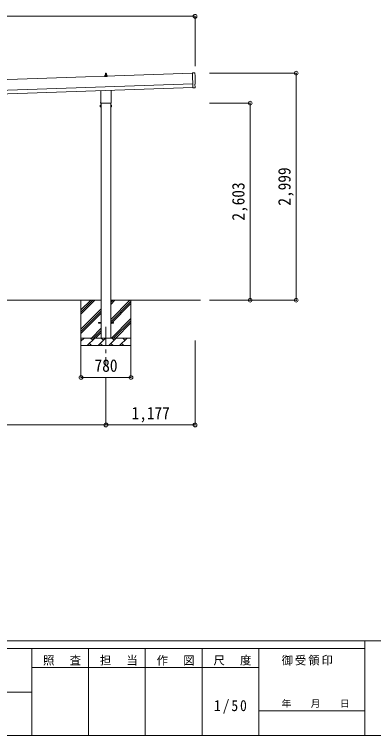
# Model space of a CAD drawing. Units: millimetres at full size, sheet at 1:50; some dimension numbers follow another scale. Extents: x -14053 to 14053, y -9700 to 9700.
# Drawn here: x 4274 to 9016, y -9700 to -174 of the extents above; entities that cross this region are included whole.
import ezdxf
from ezdxf.enums import TextEntityAlignment as Align

# ---------------------------------------------------------------- set-up
doc = ezdxf.new("R2010")
doc.units = ezdxf.units.MM
doc.header["$LTSCALE"] = 50
doc.header["$PDMODE"] = 32
doc.header["$PDSIZE"] = 50
doc.linetypes.add('CHAIN1', pattern=[8, 5, -1, 1, -1])
for name, color, linetype, lineweight in [('0-0_0', 7, 'Continuous', 9), ('0-1_Defpoints', 4, 'Continuous', 9), ('0-6_PARTS1', 6, 'Continuous', 9), ('F-0', 7, 'Continuous', 9)]:
    doc.layers.add(name, color=color, linetype=linetype, lineweight=lineweight)
doc.styles.add('ＭＳ ゴシック', font='')
doc.styles.get('ＭＳ ゴシック').set_extended_font_data('MS Gothic')

msp = doc.modelspace()

# ---------------------------------------------------------------- linework, layer by layer
at = {"layer": '0-0_0'}
for p, q in [((5419.54, -3949.55), (2444.54, -3949.55)), ((5152.04, -3949.55), (5152.04, -4549.55)), ((5152.04, -4134.6), (5337.09, -3949.55)), ((5152.04, -4106.31), (5308.8, -3949.55)), ((5152.04, -4078.03), (5280.52, -3949.55)), ((6732.91, -3949.55), (5544.54, -3949.55)), ((5544.54, -4204.65), (5799.63, -3949.55)), ((5544.54, -4006.66), (5601.64, -3949.55)), ((5544.54, -3978.37), (5573.36, -3949.55)), ((5544.54, -4232.93), (5812.04, -3965.43)), ((5544.54, -4261.22), (5812.04, -3993.72)), ((5812.04, -3949.55), (5812.04, -4549.55)), ((5152.04, -4332.59), (5419.54, -4065.09)), ((5152.04, -4360.87), (5419.54, -4093.37)), ((5152.04, -4389.16), (5419.54, -4121.66)), ((5554.19, -4449.55), (5812.04, -4191.7)), ((5582.48, -4449.55), (5812.04, -4219.99)), ((5610.76, -4449.55), (5812.04, -4248.27)), ((5289.63, -4449.55), (5419.54, -4319.65)), ((5317.92, -4449.55), (5419.54, -4347.93)), ((5346.2, -4449.55), (5419.54, -4376.22)), ((5152.04, -4449.55), (5812.04, -4449.55)), ((5152.04, -4492.44), (5194.93, -4449.55)), ((5166.38, -4478.1), (5152.04, -4463.76)), ((5236.35, -4549.55), (5336.35, -4449.55)), ((5307.8, -4478.1), (5279.24, -4449.55)), ((5377.77, -4549.55), (5477.77, -4449.55)), ((5449.22, -4478.1), (5420.66, -4449.55)), ((5519.19, -4549.55), (5619.19, -4449.55)), ((5590.64, -4478.1), (5562.09, -4449.55)), ((5660.61, -4549.55), (5760.61, -4449.55)), ((5732.06, -4478.1), (5703.51, -4449.55)), ((5808.75, -4449.55), (5812.04, -4446.26)), ((5812.04, -4549.55), (5152.04, -4549.55)), ((5264.9, -4520.99), (5293.46, -4549.55)), ((5406.32, -4520.99), (5434.88, -4549.55)), ((5547.75, -4520.99), (5576.3, -4549.55)), ((5689.17, -4520.99), (5717.72, -4549.55))]:
    msp.add_line(p, q, dxfattribs=at)
at = {"layer": '0-1_Defpoints'}
for p, q in [((6623.4, -951.47), (1240.39, -1130.9)), ((5477.76, -952.45), (5486.31, -952.45)), ((5463.79, -992.45), (5463.79, -984.74)), ((5500.29, -992.45), (5463.79, -992.45)), ((5464.17, -983.95), (5499.9, -983.95)), ((5464.55, -983.77), (5471.27, -982.14)), ((5471.65, -981.95), (5492.42, -981.95)), ((5472.04, -981.17), (5472.04, -976.95)), ((5473.04, -976.95), (5491.04, -976.95)), ((5476.04, -976.95), (5476.76, -953.43)), ((5487.31, -953.43), (5488.04, -976.95)), ((5492.04, -981.17), (5492.04, -976.95)), ((5499.52, -983.77), (5492.8, -982.14)), ((5500.29, -992.45), (5500.29, -984.74)), ((1245.05, -1270.82), (6628.06, -1091.39)), ((1246.72, -1320.79), (6629.73, -1141.36)), ((5413.74, -1336.44), (5413.74, -1181.89)), ((5550.34, -1177.34), (5550.34, -1336.44)), ((6629.82, -1144.13), (6629.86, -1145.13)), ((6649.48, -1144.47), (6656.38, -1143.88)), ((5408.04, -1374.71), (5408.79, -1373.4)), ((5408.04, -1374.71), (5408.04, -1391.71)), ((5408.04, -1391.71), (5408.79, -1393.03)), ((5415.04, -1378.31), (5408.79, -1378.31)), ((5415.04, -1388.12), (5408.79, -1388.12)), ((5415.04, -1393.03), (5408.79, -1393.03)), ((5412.04, -1345.21), (5412.04, -1339.71)), ((5549.97, -1348.71), (5414.1, -1348.71)), ((5417.54, -1392.41), (5415.04, -1392.41)), ((5419.54, -1348.71), (5419.54, -4449.55)), ((5544.54, -4449.55), (5544.54, -1348.71)), ((5546.54, -1392.41), (5549.04, -1392.41)), ((5549.04, -1378.31), (5555.28, -1378.31)), ((5549.04, -1388.12), (5555.28, -1388.12)), ((5549.04, -1393.03), (5555.28, -1393.03)), ((5552.04, -1339.71), (5552.04, -1345.21)), ((5556.04, -1374.71), (5555.28, -1373.4)), ((5556.04, -1391.71), (5555.28, -1393.03)), ((5556.04, -1374.71), (5556.04, -1391.71)), ((5382.04, -4245.05), (5419.54, -4245.05)), ((5382.04, -4254.05), (5382.04, -4245.05)), ((5382.04, -4254.05), (5419.54, -4254.05)), ((5544.54, -4245.05), (5582.04, -4245.05)), ((5544.54, -4254.05), (5582.04, -4254.05)), ((5582.04, -4254.05), (5582.04, -4245.05))]:
    msp.add_line(p, q, dxfattribs=at)
at = {"layer": '0-1_Defpoints', "color": 7, "linetype": 'CHAIN1'}
msp.add_line((5482.04, -4299.55), (5482.04, -4799.55), dxfattribs=at)
at = {"layer": '0-1_Defpoints'}
for points in [[(6654.84, -946.98), (6623.23, -946.38), (6629.82, -1144.13)], [(6659.12, -1140.8), (6657.55, -1093.79), (6658.15, -1093.77)], [(6648.73, -1144.22), (6648.04, -1143.62), (6629.86, -1145.13)], [(5415.04, -1393.03), (5415.04, -1373.4), (5408.79, -1373.4)], [(5415.04, -1392.41), (5415.04, -1374.01), (5417.54, -1374.01)], [(5549.04, -1392.41), (5549.04, -1374.01), (5546.54, -1374.01)], [(5549.04, -1393.03), (5549.04, -1373.4), (5555.28, -1373.4)]]:
    msp.add_lwpolyline(points, dxfattribs=at)
for points in [[(5417.54, -1393.71), (5417.54, -1372.71), (5419.54, -1372.71), (5419.54, -1393.71)], [(5546.54, -1393.71), (5546.54, -1372.71), (5544.54, -1372.71), (5544.54, -1393.71)]]:
    msp.add_lwpolyline(points, close=True, dxfattribs=at)
for centre, radius, start, end in [((5477.76, -953.45), 1, 90, 178.60509), ((5486.31, -953.45), 1, 1.39491, 90), ((5464.79, -984.74), 1, 103.62699, 180), ((5471.04, -981.17), 1, 283.62699, 0), ((5476.12, -977.59), 4.13, 90, 171.17633), ((5473.04, -977.95), 1, 90, 180), ((5485.37, -976.95), 4.83, 133.60282, 180), ((5478.7, -976.95), 4.83, 0, 46.39718), ((5487.95, -977.59), 4.13, 8.82367, 90), ((5491.04, -977.95), 1, 0, 90), ((5493.04, -981.17), 1, 180, 256.37301), ((5499.29, -984.74), 1, 0, 76.37301), ((5412.38, -1375.85), 4.34, 145.61575, 214.38425), ((5412.38, -1390.58), 4.34, 145.61575, 214.38425), ((5424.28, -1383.21), 16.24, 162.41205, 197.58795), ((5416.04, -1339.71), 4, 125.09963, 180), ((5416.04, -1345.21), 4, 180, 194.47751), ((5416.04, -1345.21), 4, 194.47751, 241.04498), ((5548.04, -1345.21), 4, 298.95502, 345.52249), ((5548.04, -1339.71), 4, 0, 54.90037), ((5548.04, -1345.21), 4, 345.52249, 0), ((5539.79, -1383.21), 16.24, 342.41205, 17.58795), ((5551.69, -1375.85), 4.34, 325.61575, 34.38425), ((5551.69, -1390.58), 4.34, 325.61575, 34.38425)]:
    msp.add_arc(centre, radius, start, end, dxfattribs=at)
for centre, major_axis, ratio, start_param, end_param in [((6654.78, -949.98), (3, 0.1), 0.99863, 6.2683889, 7.8016218), ((11420.34, -861.59), (-4760.73, -158.69), 0.99863, 6.2683889, 6.2976778), ((6656.12, -1140.89), (2.25, -2), 0.9974, 5.5252311, 7.0411395), ((6658.01, -1089.38), (4.4, 0.15), 0.99863, 4.712389, 6.2976778), ((6649.39, -1143.48), (0.75, -0.666), 0.9974, 4.712389, 5.5252311)]:
    msp.add_ellipse(centre, major_axis=major_axis, ratio=ratio, start_param=start_param, end_param=end_param, dxfattribs=at)
at = {"layer": '0-6_PARTS1'}
for p, q in [((1209.04, -199.32), (6659.04, -199.32)), ((6659.04, -199.32), (6659.04, -855.95)), ((7994.95, -950.57), (6847.71, -950.57)), ((7994.95, -3949.55), (7994.95, -950.57)), ((7386.21, -1346.51), (6847.71, -1346.51)), ((7386.21, -3949.55), (7386.21, -1346.51)), ((7386.21, -3949.55), (6847.71, -3949.55)), ((7994.95, -3949.55), (6847.71, -3949.55)), ((5152.04, -4969.33), (5152.04, -4549.55)), ((5812.04, -4969.33), (5812.04, -4549.55)), ((6659.04, -5597.38), (6659.04, -4482.78)), ((5152.04, -4969.33), (5812.04, -4969.33)), ((5482.04, -5597.38), (5482.04, -4969.33)), ((2382.04, -5597.38), (5482.04, -5597.38)), ((5482.04, -5597.38), (6659.04, -5597.38))]:
    msp.add_line(p, q, dxfattribs=at)
for p in [(6659.04, -199.32), (7994.95, -950.57), (7386.21, -1346.51), (7386.21, -3949.55), (7994.95, -3949.55), (5152.04, -4969.33), (5812.04, -4969.33), (5482.04, -5597.38), (6659.04, -5597.38)]:
    msp.add_point(p, dxfattribs=at)
at = {"layer": 'F-0', "color": 5, "lineweight": 5}
for p, q in [((-14053.43, -8450), (13346.57, -8450)), ((8901.98, -8450), (8901.98, -9700)), ((-14053.43, -8550), (8901.98, -8550)), ((4501.97, -8550), (4501.97, -9700)), ((5251.97, -8550), (5251.97, -9700)), ((6001.97, -8550), (6001.97, -9700)), ((6751.97, -8550), (6751.97, -9700)), ((7501.97, -8550), (7501.97, -9700)), ((4501.97, -8800), (7501.97, -8800)), ((-5748.03, -9125), (4501.97, -9125)), ((7501.97, -9375), (8901.98, -9375)), ((-14053.43, -9700), (13346.57, -9700))]:
    msp.add_line(p, q, dxfattribs=at)

# ---------------------------------------------------------------- texts
at = {"layer": '0-6_PARTS1', "color": 7, "style": 'ＭＳ ゴシック', "width": 0.9}
for s, p in [('2,999', (7969.95, -2700.06)), ('2,603', (7361.21, -2898.03))]:
    msp.add_text(s, height=165, rotation=90, dxfattribs=at).set_placement(p, align=Align.BOTTOM_LEFT)
for s, p in [('780', (5332.04, -4944.33)), ('1,177', (5820.54, -5572.38))]:
    msp.add_text(s, height=165, dxfattribs=at).set_placement(p, align=Align.BOTTOM_LEFT)
at = {"layer": 'F-0', "style": 'ＭＳ ゴシック'}
msp.add_text('年\u3000\u3000月\u3000\u3000日', height=91.64, dxfattribs=at).set_placement((7801.98, -9350), align=Align.BOTTOM_LEFT)
at = {"layer": 'F-0', "attachment_point": 7, "style": 'ＭＳ ゴシック'}
for s, insert, char_height in [('\\T1.17;照\u3000査', (4651.98, -8775), 110), ('\\T1.17;担\u3000当', (5401.98, -8775), 110), ('\\T1.17;作\u3000図', (6151.97, -8775), 110), ('\\T1.17;尺\u3000度', (6901.98, -8775), 110), ('\\T1.17;御受領印', (7801.97, -8775), 110), ('\\T1.28;\\W0.9;1/50', (6908.22, -9412.5), 146.6)]:
    msp.add_mtext(s, dxfattribs=dict(at, insert=insert, char_height=char_height))

doc.saveas('drawing.dxf')
